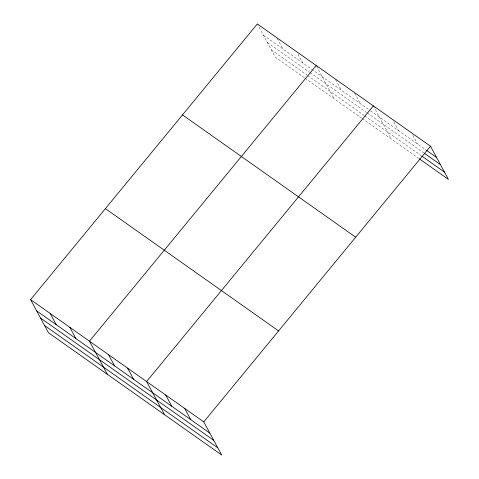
<?xml version="1.0" encoding="UTF-8"?>
<svg xmlns="http://www.w3.org/2000/svg" width="479" height="479" viewBox="0 0 479 479"><rect width="100%" height="100%" fill="white"/><g stroke="black" fill="none" stroke-linecap="round" stroke-linejoin="round"><path stroke-width="0.36" stroke-dasharray="2.4 1.8" d="M263.384 35.177L369.896 110.386M370.489 110.805L425.861 149.897M267.294 42.415L309.524 72.233M310.117 72.652L366.663 112.577M367.261 112.996L423.819 152.927M271.324 49.87L307.015 75.065M307.608 75.484L364.148 115.403M364.741 115.828L421.298 155.759M304.381 77.682L275.239 57.103L257.648 24.573M304.979 78.101L361.507 118.02M362.106 118.439L418.664 158.369M412.802 135.276L417.526 144.011M393.75 121.828L398.474 130.557M373.351 105.883L391.277 139.036M354.634 93.052L360.37 103.656M335.587 79.604L341.317 90.208M316.535 66.15L334.12 98.68M297.914 54.163L302.638 62.899M277.275 38.434L283.011 49.038"/><path stroke-width="0.72" d="M30.572 299.609L203.761 421.897L221.687 455.05L48.499 332.767L30.572 299.609L257.313 23.95L430.501 146.233L448.428 179.391L419.257 158.788M316.194 65.527L89.453 341.186L107.38 374.344M373.351 105.883L146.61 381.541L164.537 414.694M203.761 421.897L430.501 146.233M426.454 150.316L436.573 157.465M424.412 153.346L440.488 164.698M421.897 156.178L444.518 172.153M182.487 114.918L355.681 237.201M105.392 208.64L278.586 330.929M36.644 310.841L209.832 433.124M40.553 318.074L213.748 440.357M44.583 325.528L217.777 447.817M184.714 408.443L190.786 419.67M165.662 394.995L171.733 406.222M127.558 368.094L133.629 379.32M108.505 354.64L114.577 365.866M69.826 327.331L75.898 338.557M50.199 313.47L56.271 324.696"/></g></svg>
